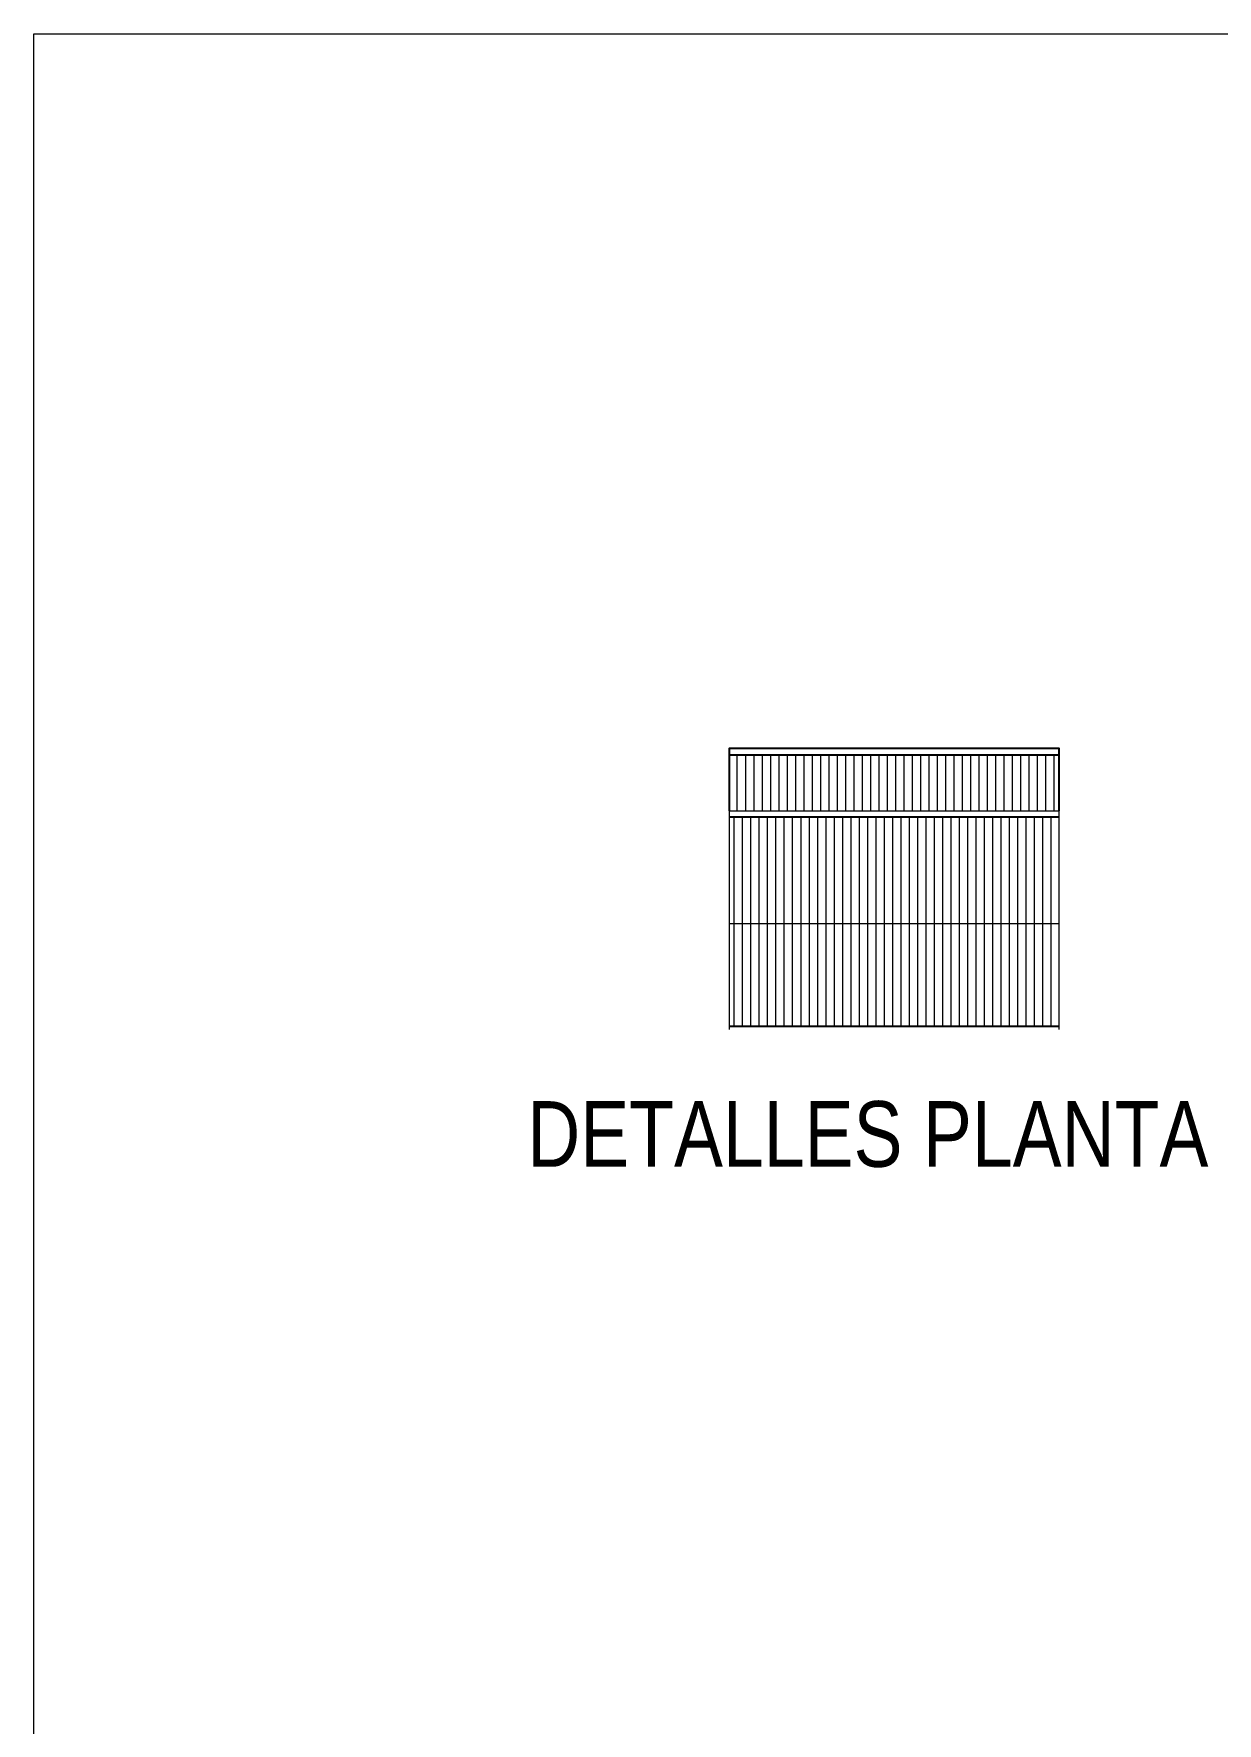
# Model space of a CAD drawing. Header units: metres. Extents: x -2 to 690, y -116 to 73.
# Drawn here: x 433.94 to 460.96, y -76.73 to -38.14 of the extents above; entities that cross this region are included whole.
import ezdxf

# ---------------------------------------------------------------- set-up
doc = ezdxf.new("R2010")
doc.units = ezdxf.units.M
doc.header["$LTSCALE"] = 5
doc.header["$MEASUREMENT"] = 0
for name, color, linetype, lineweight in [('A-ANNO-DIMS', 3, 'Continuous', 18), ('A-ANNO-SYMB', 3, 'Continuous', 18), ('A-ANNO-TEXT', 3, 'Continuous', 18), ('A-ELEV-MBE2', 4, 'Continuous', 25), ('A-ELEV-PATT', 8, 'Continuous', 18)]:
    doc.layers.add(name, color=color, linetype=linetype, lineweight=lineweight)
doc.styles.add('E-ROMANS', font='romans.shx', dxfattribs={"width": 0.8})

msp = doc.modelspace()

# ---------------------------------------------------------------- hatches: boundary and pattern name
at = {"layer": 'A-ELEV-PATT'}
h = msp.add_hatch(dxfattribs=at)
h.set_pattern_fill('LINE', color=256, scale=0.06, angle=90, style=0)
h.set_pattern_definition([(90, (456.86307, -55.24006), (-0.1905, 1e-17), [])])
h.paths.add_polyline_path([(457.349, -54.6106), (449.8269, -54.6106), (449.8269, -55.8894), (457.349, -55.8894)])
h = msp.add_hatch(dxfattribs=at)
h.set_pattern_fill('LINE', color=256, scale=0.06, angle=90, style=0)
h.set_pattern_definition([(90, (-99.08596, -51.33742), (-0.1905, 1e-17), [])])
h.paths.add_polyline_path([(457.349, -56.0294), (449.8269, -56.0294), (449.8269, -58.4598), (457.349, -58.4598)])
h.paths.add_polyline_path([(457.349, -58.4598), (449.8269, -58.4598), (449.8269, -60.8138), (457.349, -60.8138)])

# ---------------------------------------------------------------- linework, layer by layer
at = {"layer": 'A-ANNO-DIMS'}
msp.add_lwpolyline([(433.939, -38.144), (529.3259, -38.144), (529.3259, -115.8155), (433.939, -115.8155)], close=True, dxfattribs=at)
at = {"layer": 'A-ANNO-SYMB'}
msp.add_lwpolyline([(449.8269, -60.8798), (449.8269, -55.8894), (457.349, -55.8894), (457.349, -60.8798)], dxfattribs=at)
at = {"layer": 'A-ELEV-MBE2'}
for p, q in [((449.8269, -54.6106), (457.349, -54.6106)), ((449.8269, -56.0294), (457.349, -56.0294)), ((457.349, -60.8138), (449.8269, -60.8138))]:
    msp.add_line(p, q, dxfattribs=at)
msp.add_lwpolyline([(449.8269, -55.8894), (449.8269, -54.4606), (457.349, -54.4606), (457.349, -55.8894)], dxfattribs=at)
at = {"layer": 'A-ELEV-PATT'}
msp.add_line((449.8269, -58.4598), (457.349, -58.4598), dxfattribs=at)

# ---------------------------------------------------------------- texts
at = {"layer": 'A-ANNO-TEXT', "insert": (445.2066, -62.5191), "char_height": 1.5, "width": 21.611313, "attachment_point": 1, "style": 'E-ROMANS'}
msp.add_mtext('{\\fArial|b0|i0|c0|p34;DETALLES PLANTA}', dxfattribs=at)

doc.saveas('drawing.dxf')
